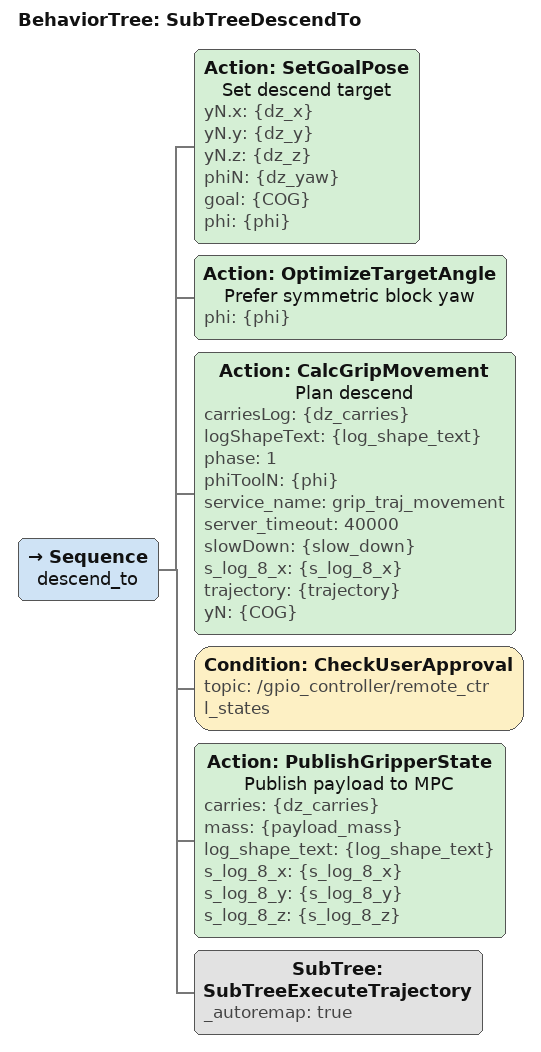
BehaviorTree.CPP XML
<root BTCPP_format="4">
  <BehaviorTree ID="SubTreeDescendTo">
    <Sequence name="descend_to">
      <Action ID="SetGoalPose" name="Set descend target"
        yN.x="{dz_x}" yN.y="{dz_y}" yN.z="{dz_z}"
        phiN="{dz_yaw}"
        goal="{COG}" phi="{phi}"/>
      <Action ID="OptimizeTargetAngle" name="Prefer symmetric block yaw" phi="{phi}"/>
      <Action ID="CalcGripMovement" name="Plan descend"
        carriesLog="{dz_carries}" logShapeText="{log_shape_text}" phase="1"
        phiToolN="{phi}" service_name="grip_traj_movement"
        server_timeout="40000" slowDown="{slow_down}"
        s_log_8_x="{s_log_8_x}"
        trajectory="{trajectory}" yN="{COG}"/>
      <Condition ID="CheckUserApproval" topic="/gpio_controller/remote_ctrl_states"/>
      <Action ID="PublishGripperState" name="Publish payload to MPC"
        carries="{dz_carries}" mass="{payload_mass}"
        log_shape_text="{log_shape_text}"
        s_log_8_x="{s_log_8_x}" s_log_8_y="{s_log_8_y}" s_log_8_z="{s_log_8_z}"/>
      <SubTree ID="SubTreeExecuteTrajectory" _autoremap="true"/>
    </Sequence>
  </BehaviorTree>
</root>
